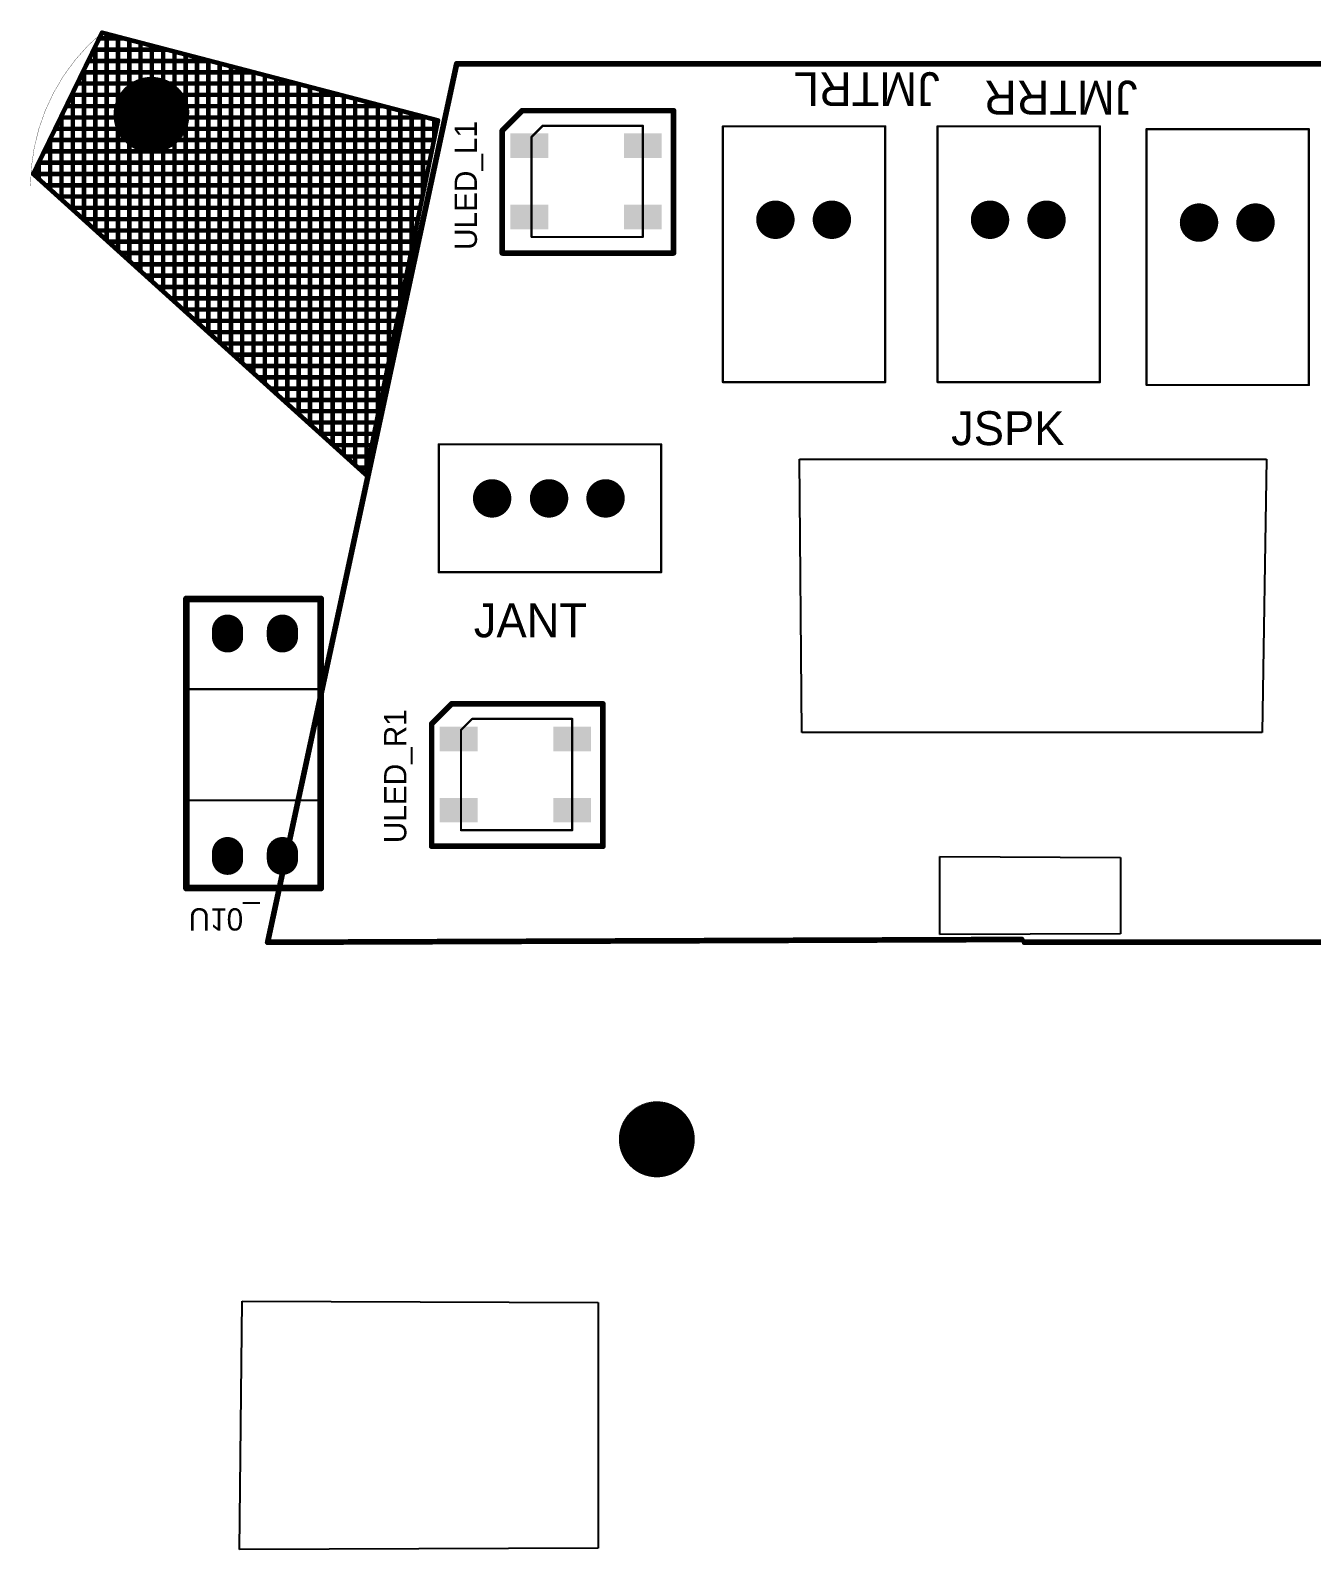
# Model space of a CAD drawing. Extents: x 27 to 297, y 27 to 322.
# Drawn here: x 206.9 to 264.5, y 177.4 to 245.7 of the extents above; entities that cross this region are included whole.
import ezdxf

# ---------------------------------------------------------------- set-up
doc = ezdxf.new("R2010")
doc.units = 0
doc.layers.get('0').update_dxf_attribs({"linetype": 'CONTINUOUS'})
for name, color, linetype in [('BOTTOMLAYER', 5, 'CONTINUOUS'), ('BOTTOMOVERLAY', 54, 'CONTINUOUS'), ('BOTTOMSOLDER', 6, 'CONTINUOUS'), ('KEEPOUTLAYER', 6, 'CONTINUOUS'), ('MECHANICAL13', 56, 'CONTINUOUS'), ('MULTILAYER', 9, 'CONTINUOUS'), ('TOPLAYER', 1, 'CONTINUOUS'), ('TOPOVERLAY', 2, 'CONTINUOUS'), ('TOPPASTE', 8, 'CONTINUOUS'), ('TOPSOLDER', 216, 'CONTINUOUS')]:
    doc.layers.add(name, color=color, linetype=linetype)

# ---------------------------------------------------------------- blocks, each defined once
blk = doc.blocks.new('S2B_XH_A_LF__SN__3')
at = {"layer": 'BOTTOMLAYER', "const_width": 0.762}
for points in [[(-0.281003, 2.44, 1), (0.480997, 2.44, 1)], [(-0.281003, -0.1, 1), (0.480997, -0.1, 1)]]:
    blk.add_lwpolyline(points, format="xyb", close=True, dxfattribs=at)
at = {"layer": 'BOTTOMSOLDER', "const_width": 0.8636}
for points in [[(-0.331803, 2.44, 1), (0.531797, 2.44, 1)], [(-0.331803, -0.1, 1), (0.531797, -0.1, 1)]]:
    blk.add_lwpolyline(points, format="xyb", close=True, dxfattribs=at)
at = {"layer": 'MULTILAYER', "const_width": 0.762}
for points in [[(-0.281003, 2.44, 1), (0.480997, 2.44, 1)], [(-0.281003, -0.1, 1), (0.480997, -0.1, 1)]]:
    blk.add_lwpolyline(points, format="xyb", close=True, dxfattribs=at)
at = {"layer": 'TOPLAYER', "const_width": 0.762}
for points in [[(-0.281003, 2.44, 1), (0.480997, 2.44, 1)], [(-0.281003, -0.1, 1), (0.480997, -0.1, 1)]]:
    blk.add_lwpolyline(points, format="xyb", close=True, dxfattribs=at)
at = {"layer": 'TOPOVERLAY', "const_width": 0.1}
for points in [[(-7.200001, 4.800001), (-7.200001, -2.5)], [(-7.200001, 4.800001), (4.299999, 4.800001)], [(4.299999, 4.800001), (4.299999, -2.5)], [(-7.200001, -2.5), (4.299999, -2.5)]]:
    blk.add_lwpolyline(points, dxfattribs=at)
at = {"layer": 'TOPOVERLAY', "const_width": 0.05}
for points in [[(-7.225, 4.800001, 1), (-7.175002, 4.800001, 1)], [(-7.225, 4.800001, 1), (-7.175002, 4.800001, 1)], [(4.275, 4.800001, 1), (4.324998, 4.800001, 1)], [(4.275, 4.800001, 1), (4.324998, 4.800001, 1)], [(-7.225, -2.5, 1), (-7.175002, -2.5, 1)], [(-7.225, -2.5, 1), (-7.175002, -2.5, 1)], [(4.275, -2.5, 1), (4.324998, -2.5, 1)], [(4.275, -2.5, 1), (4.324998, -2.5, 1)]]:
    blk.add_lwpolyline(points, format="xyb", close=True, dxfattribs=at)
at = {"layer": 'TOPSOLDER', "const_width": 0.8636}
for points in [[(-0.331803, 2.44, 1), (0.531797, 2.44, 1)], [(-0.331803, -0.1, 1), (0.531797, -0.1, 1)]]:
    blk.add_lwpolyline(points, format="xyb", close=True, dxfattribs=at)
blk = doc.blocks.new('S2B_XH_A_LF__SN__4')
at = {"layer": 'BOTTOMLAYER', "const_width": 0.762}
for points in [[(-0.281003, 2.44, 1), (0.480997, 2.44, 1)], [(-0.281003, -0.1, 1), (0.480997, -0.1, 1)]]:
    blk.add_lwpolyline(points, format="xyb", close=True, dxfattribs=at)
at = {"layer": 'BOTTOMSOLDER', "const_width": 0.8636}
for points in [[(-0.331803, 2.44, 1), (0.531797, 2.44, 1)], [(-0.331803, -0.1, 1), (0.531797, -0.1, 1)]]:
    blk.add_lwpolyline(points, format="xyb", close=True, dxfattribs=at)
at = {"layer": 'MULTILAYER', "const_width": 0.762}
for points in [[(-0.281003, 2.44, 1), (0.480997, 2.44, 1)], [(-0.281003, -0.1, 1), (0.480997, -0.1, 1)]]:
    blk.add_lwpolyline(points, format="xyb", close=True, dxfattribs=at)
at = {"layer": 'TOPLAYER', "const_width": 0.762}
for points in [[(-0.281003, 2.44, 1), (0.480997, 2.44, 1)], [(-0.281003, -0.1, 1), (0.480997, -0.1, 1)]]:
    blk.add_lwpolyline(points, format="xyb", close=True, dxfattribs=at)
at = {"layer": 'TOPOVERLAY', "const_width": 0.1}
for points in [[(-7.200001, 4.800001), (-7.200001, -2.5)], [(-7.200001, 4.800001), (4.299999, 4.800001)], [(4.299999, 4.800001), (4.299999, -2.5)], [(-7.200001, -2.5), (4.299999, -2.5)]]:
    blk.add_lwpolyline(points, dxfattribs=at)
at = {"layer": 'TOPOVERLAY', "const_width": 0.05}
for points in [[(-7.225, 4.800001, 1), (-7.175002, 4.800001, 1)], [(-7.225, 4.800001, 1), (-7.175002, 4.800001, 1)], [(4.275, 4.800001, 1), (4.324998, 4.800001, 1)], [(4.275, 4.800001, 1), (4.324998, 4.800001, 1)], [(-7.225, -2.5, 1), (-7.175002, -2.5, 1)], [(-7.225, -2.5, 1), (-7.175002, -2.5, 1)], [(4.275, -2.5, 1), (4.324998, -2.5, 1)], [(4.275, -2.5, 1), (4.324998, -2.5, 1)]]:
    blk.add_lwpolyline(points, format="xyb", close=True, dxfattribs=at)
at = {"layer": 'TOPSOLDER', "const_width": 0.8636}
for points in [[(-0.331803, 2.44, 1), (0.531797, 2.44, 1)], [(-0.331803, -0.1, 1), (0.531797, -0.1, 1)]]:
    blk.add_lwpolyline(points, format="xyb", close=True, dxfattribs=at)
blk = doc.blocks.new('B3B_XH_2_5')
at = {"layer": 'BOTTOMLAYER', "const_width": 0.762}
for points in [[(-0.360997, 0.700001, 1), (0.401002, 0.700001, 1)], [(-0.360997, -1.859999, 1), (0.401002, -1.859999, 1)], [(-0.360997, -4.399999, 1), (0.401002, -4.399999, 1)]]:
    blk.add_lwpolyline(points, format="xyb", close=True, dxfattribs=at)
at = {"layer": 'BOTTOMSOLDER', "const_width": 0.8636}
for points in [[(-0.411797, 0.700001, 1), (0.451802, 0.700001, 1)], [(-0.411797, -1.859999, 1), (0.451802, -1.859999, 1)], [(-0.411797, -4.399999, 1), (0.451802, -4.399999, 1)]]:
    blk.add_lwpolyline(points, format="xyb", close=True, dxfattribs=at)
at = {"layer": 'MULTILAYER', "const_width": 0.762}
for points in [[(-0.360997, 0.700001, 1), (0.401002, 0.700001, 1)], [(-0.360997, -1.859999, 1), (0.401002, -1.859999, 1)], [(-0.360997, -4.399999, 1), (0.401002, -4.399999, 1)]]:
    blk.add_lwpolyline(points, format="xyb", close=True, dxfattribs=at)
at = {"layer": 'TOPLAYER', "const_width": 0.762}
for points in [[(-0.360997, 0.700001, 1), (0.401002, 0.700001, 1)], [(-0.360997, -1.859999, 1), (0.401002, -1.859999, 1)], [(-0.360997, -4.399999, 1), (0.401002, -4.399999, 1)]]:
    blk.add_lwpolyline(points, format="xyb", close=True, dxfattribs=at)
at = {"layer": 'TOPOVERLAY', "const_width": 0.1}
for points in [[(-3.299998, 3.099999), (2.450003, 3.099999)], [(-3.299998, 3.099999), (-3.299998, -6.899999)], [(2.450003, 3.099999), (2.450003, -6.899999)], [(-3.299998, -6.899999), (2.450003, -6.899999)]]:
    blk.add_lwpolyline(points, dxfattribs=at)
at = {"layer": 'TOPOVERLAY', "const_width": 0.05}
for points in [[(-3.324997, 3.099999, 1), (-3.275, 3.099999, 1)], [(-3.324997, 3.099999, 1), (-3.275, 3.099999, 1)], [(2.425004, 3.099999, 1), (2.475001, 3.099999, 1)], [(2.425004, 3.099999, 1), (2.475001, 3.099999, 1)], [(-3.324997, -6.899999, 1), (-3.275, -6.899999, 1)], [(-3.324997, -6.899999, 1), (-3.275, -6.899999, 1)], [(2.425004, -6.899999, 1), (2.475001, -6.899999, 1)], [(2.425004, -6.899999, 1), (2.475001, -6.899999, 1)]]:
    blk.add_lwpolyline(points, format="xyb", close=True, dxfattribs=at)
at = {"layer": 'TOPSOLDER', "const_width": 0.8636}
for points in [[(-0.411797, 0.700001, 1), (0.451802, 0.700001, 1)], [(-0.411797, -1.859999, 1), (0.451802, -1.859999, 1)], [(-0.411797, -4.399999, 1), (0.451802, -4.399999, 1)]]:
    blk.add_lwpolyline(points, format="xyb", close=True, dxfattribs=at)
blk = doc.blocks.new('S2B_XH_A_LF__SN__8')
at = {"layer": 'BOTTOMLAYER', "const_width": 0.762}
for points in [[(-0.281003, 2.44, 1), (0.480997, 2.44, 1)], [(-0.281003, -0.1, 1), (0.480997, -0.1, 1)]]:
    blk.add_lwpolyline(points, format="xyb", close=True, dxfattribs=at)
at = {"layer": 'BOTTOMSOLDER', "const_width": 0.8636}
for points in [[(-0.331803, 2.44, 1), (0.531797, 2.44, 1)], [(-0.331803, -0.1, 1), (0.531797, -0.1, 1)]]:
    blk.add_lwpolyline(points, format="xyb", close=True, dxfattribs=at)
at = {"layer": 'MULTILAYER', "const_width": 0.762}
for points in [[(-0.281003, 2.44, 1), (0.480997, 2.44, 1)], [(-0.281003, -0.1, 1), (0.480997, -0.1, 1)]]:
    blk.add_lwpolyline(points, format="xyb", close=True, dxfattribs=at)
at = {"layer": 'TOPLAYER', "const_width": 0.762}
for points in [[(-0.281003, 2.44, 1), (0.480997, 2.44, 1)], [(-0.281003, -0.1, 1), (0.480997, -0.1, 1)]]:
    blk.add_lwpolyline(points, format="xyb", close=True, dxfattribs=at)
at = {"layer": 'TOPOVERLAY', "const_width": 0.1}
for points in [[(-7.200001, 4.800001), (4.299999, 4.800001)], [(-7.200001, 4.800001), (-7.200001, -2.5)], [(4.299999, 4.800001), (4.299999, -2.5)], [(-7.200001, -2.5), (4.299999, -2.5)]]:
    blk.add_lwpolyline(points, dxfattribs=at)
at = {"layer": 'TOPOVERLAY', "const_width": 0.05}
for points in [[(-7.225, 4.800001, 1), (-7.175002, 4.800001, 1)], [(-7.225, 4.800001, 1), (-7.175002, 4.800001, 1)], [(4.275, 4.800001, 1), (4.324998, 4.800001, 1)], [(4.275, 4.800001, 1), (4.324998, 4.800001, 1)], [(-7.225, -2.5, 1), (-7.175002, -2.5, 1)], [(-7.225, -2.5, 1), (-7.175002, -2.5, 1)], [(4.275, -2.5, 1), (4.324998, -2.5, 1)], [(4.275, -2.5, 1), (4.324998, -2.5, 1)]]:
    blk.add_lwpolyline(points, format="xyb", close=True, dxfattribs=at)
at = {"layer": 'TOPSOLDER', "const_width": 0.8636}
for points in [[(-0.331803, 2.44, 1), (0.531797, 2.44, 1)], [(-0.331803, -0.1, 1), (0.531797, -0.1, 1)]]:
    blk.add_lwpolyline(points, format="xyb", close=True, dxfattribs=at)
blk = doc.blocks.new('WS2812B_10')
at = {"layer": 'MECHANICAL13', "const_width": 0.1}
for points in [[(-2.519009, 2.577998), (-2.519009, -2.421992)], [(2.481031, 2.577998), (-2.519009, 2.577998)], [(2.481031, 2.577998), (2.481031, -1.922018)], [(2.481031, -1.922018), (1.981007, -2.421992)], [(1.981007, -2.421992), (-2.519009, -2.421992)]]:
    blk.add_lwpolyline(points, dxfattribs=at)
at = {"layer": 'MECHANICAL13', "const_width": 0.05}
for points in [[(-2.544008, 2.577998, 1), (-2.494011, 2.577998, 1)], [(-2.544008, 2.577998, 1), (-2.494011, 2.577998, 1)], [(2.456033, 2.577998, 1), (2.50603, 2.577998, 1)], [(2.456033, 2.577998, 1), (2.50603, 2.577998, 1)], [(2.456033, -1.922018, 1), (2.50603, -1.922018, 1)], [(2.456033, -1.922018, 1), (2.50603, -1.922018, 1)], [(-2.544008, -2.421992, 1), (-2.494011, -2.421992, 1)], [(-2.544008, -2.421992, 1), (-2.494011, -2.421992, 1)], [(1.956008, -2.421992, 1), (2.006006, -2.421992, 1)], [(1.956008, -2.421992, 1), (2.006006, -2.421992, 1)]]:
    blk.add_lwpolyline(points, format="xyb", close=True, dxfattribs=at)
at = {"layer": 'TOPLAYER'}
for points in [[(-1.769011, 2.127974), (-3.269008, 2.127974), (-1.769011, 1.227976), (-3.269008, 1.227976)], [(3.331004, 2.127974), (1.831007, 2.127974), (3.331004, 1.227976), (1.831007, 1.227976)], [(-1.769011, -1.07202), (-3.269008, -1.07202), (-1.769011, -1.972018), (-3.269008, -1.972018)], [(3.331004, -1.07202), (1.831007, -1.07202), (3.331004, -1.972018), (1.831007, -1.972018)]]:
    blk.add_solid(points, dxfattribs=at)
at = {"layer": 'TOPOVERLAY', "const_width": 0.254}
for points in [[(3.800003, 3.300019), (-3.900007, 3.300019)], [(-3.900007, 3.300019), (-3.900007, -3.100019)], [(3.800003, 3.300019), (3.800003, -2.199996)], [(3.800003, -2.199996), (2.90003, -3.100019)], [(2.90003, -3.100019), (-3.900007, -3.100019)]]:
    blk.add_lwpolyline(points, dxfattribs=at)
at = {"layer": 'TOPOVERLAY', "const_width": 0.127}
for points in [[(-3.963507, 3.300019, 1), (-3.836507, 3.300019, 1)], [(-3.963507, 3.300019, 1), (-3.836507, 3.300019, 1)], [(3.736503, 3.300019, 1), (3.863503, 3.300019, 1)], [(3.736503, 3.300019, 1), (3.863503, 3.300019, 1)], [(3.736503, -2.199996, 1), (3.863503, -2.199996, 1)], [(3.736503, -2.199996, 1), (3.863503, -2.199996, 1)], [(-3.963507, -3.100019, 1), (-3.836507, -3.100019, 1)], [(-3.963507, -3.100019, 1), (-3.836507, -3.100019, 1)], [(2.83653, -3.100019, 1), (2.96353, -3.100019, 1)], [(2.83653, -3.100019, 1), (2.96353, -3.100019, 1)]]:
    blk.add_lwpolyline(points, format="xyb", close=True, dxfattribs=at)
at = {"layer": 'TOPPASTE'}
for points in [[(-1.769011, 2.127974), (-3.269008, 2.127974), (-1.769011, 1.227976), (-3.269008, 1.227976)], [(3.331004, 2.127974), (1.831007, 2.127974), (3.331004, 1.227976), (1.831007, 1.227976)], [(-1.769011, -1.07202), (-3.269008, -1.07202), (-1.769011, -1.972018), (-3.269008, -1.972018)], [(3.331004, -1.07202), (1.831007, -1.07202), (3.331004, -1.972018), (1.831007, -1.972018)]]:
    blk.add_solid(points, dxfattribs=at)
at = {"layer": 'TOPSOLDER'}
for points in [[(-1.667411, 2.229574), (-3.370608, 2.229574), (-1.667411, 1.126376), (-3.370608, 1.126376)], [(3.432604, 2.229574), (1.729407, 2.229574), (3.432604, 1.126376), (1.729407, 1.126376)], [(-1.667411, -0.97042), (-3.370608, -0.97042), (-1.667411, -2.073618), (-3.370608, -2.073618)], [(3.432604, -0.97042), (1.729407, -0.97042), (3.432604, -2.073618), (1.729407, -2.073618)]]:
    blk.add_solid(points, dxfattribs=at)
blk = doc.blocks.new('WS2812B_12')
at = {"layer": 'MECHANICAL13', "const_width": 0.1}
for points in [[(-2.519009, 2.577998), (-2.519009, -2.421992)], [(2.481031, 2.577998), (-2.519009, 2.577998)], [(2.481031, 2.577998), (2.481031, -1.922018)], [(2.481031, -1.922018), (1.981007, -2.421992)], [(1.981007, -2.421992), (-2.519009, -2.421992)]]:
    blk.add_lwpolyline(points, dxfattribs=at)
at = {"layer": 'MECHANICAL13', "const_width": 0.05}
for points in [[(-2.544008, 2.577998, 1), (-2.494011, 2.577998, 1)], [(-2.544008, 2.577998, 1), (-2.494011, 2.577998, 1)], [(2.456033, 2.577998, 1), (2.50603, 2.577998, 1)], [(2.456033, 2.577998, 1), (2.50603, 2.577998, 1)], [(2.456033, -1.922018, 1), (2.50603, -1.922018, 1)], [(2.456033, -1.922018, 1), (2.50603, -1.922018, 1)], [(-2.544008, -2.421992, 1), (-2.494011, -2.421992, 1)], [(-2.544008, -2.421992, 1), (-2.494011, -2.421992, 1)], [(1.956008, -2.421992, 1), (2.006006, -2.421992, 1)], [(1.956008, -2.421992, 1), (2.006006, -2.421992, 1)]]:
    blk.add_lwpolyline(points, format="xyb", close=True, dxfattribs=at)
at = {"layer": 'TOPLAYER'}
for points in [[(-1.769011, 2.127974), (-3.269008, 2.127974), (-1.769011, 1.227976), (-3.269008, 1.227976)], [(3.331004, 2.127974), (1.831007, 2.127974), (3.331004, 1.227976), (1.831007, 1.227976)], [(-1.769011, -1.07202), (-3.269008, -1.07202), (-1.769011, -1.972018), (-3.269008, -1.972018)], [(3.331004, -1.07202), (1.831007, -1.07202), (3.331004, -1.972018), (1.831007, -1.972018)]]:
    blk.add_solid(points, dxfattribs=at)
at = {"layer": 'TOPOVERLAY', "const_width": 0.254}
for points in [[(3.800003, 3.300019), (-3.900007, 3.300019)], [(-3.900007, 3.300019), (-3.900007, -3.100019)], [(3.800003, 3.300019), (3.800003, -2.199996)], [(3.800003, -2.199996), (2.90003, -3.100019)], [(2.90003, -3.100019), (-3.900007, -3.100019)]]:
    blk.add_lwpolyline(points, dxfattribs=at)
at = {"layer": 'TOPOVERLAY', "const_width": 0.127}
for points in [[(-3.963507, 3.300019, 1), (-3.836507, 3.300019, 1)], [(-3.963507, 3.300019, 1), (-3.836507, 3.300019, 1)], [(3.736503, 3.300019, 1), (3.863503, 3.300019, 1)], [(3.736503, 3.300019, 1), (3.863503, 3.300019, 1)], [(3.736503, -2.199996, 1), (3.863503, -2.199996, 1)], [(3.736503, -2.199996, 1), (3.863503, -2.199996, 1)], [(-3.963507, -3.100019, 1), (-3.836507, -3.100019, 1)], [(-3.963507, -3.100019, 1), (-3.836507, -3.100019, 1)], [(2.83653, -3.100019, 1), (2.96353, -3.100019, 1)], [(2.83653, -3.100019, 1), (2.96353, -3.100019, 1)]]:
    blk.add_lwpolyline(points, format="xyb", close=True, dxfattribs=at)
at = {"layer": 'TOPPASTE'}
for points in [[(-1.769011, 2.127974), (-3.269008, 2.127974), (-1.769011, 1.227976), (-3.269008, 1.227976)], [(3.331004, 2.127974), (1.831007, 2.127974), (3.331004, 1.227976), (1.831007, 1.227976)], [(-1.769011, -1.07202), (-3.269008, -1.07202), (-1.769011, -1.972018), (-3.269008, -1.972018)], [(3.331004, -1.07202), (1.831007, -1.07202), (3.331004, -1.972018), (1.831007, -1.972018)]]:
    blk.add_solid(points, dxfattribs=at)
at = {"layer": 'TOPSOLDER'}
for points in [[(-1.667411, 2.229574), (-3.370608, 2.229574), (-1.667411, 1.126376), (-3.370608, 1.126376)], [(3.432604, 2.229574), (1.729407, 2.229574), (3.432604, 1.126376), (1.729407, 1.126376)], [(-1.667411, -0.97042), (-3.370608, -0.97042), (-1.667411, -2.073618), (-3.370608, -2.073618)], [(3.432604, -0.97042), (1.729407, -0.97042), (3.432604, -2.073618), (1.729407, -2.073618)]]:
    blk.add_solid(points, dxfattribs=at)
blk = doc.blocks.new('ITR9608_B_15')
at = {"layer": 'BOTTOMLAYER', "const_width": 1.2}
for points in [[(-4.849965, 1.233551), (-5.149964, 1.233551)], [(5.150015, 1.233551), (4.850016, 1.233551)], [(-4.849965, -1.233449), (-5.149964, -1.233449)], [(5.150015, -1.233449), (4.850016, -1.233449)]]:
    blk.add_lwpolyline(points, dxfattribs=at)
at = {"layer": 'BOTTOMLAYER', "const_width": 0.599999}
for points in [[(-5.449964, 1.233551, 1), (-4.849965, 1.233551, 1)], [(-5.149964, 1.233551, 1), (-4.549965, 1.233551, 1)], [(4.550016, 1.233551, 1), (5.150015, 1.233551, 1)], [(4.850016, 1.233551, 1), (5.450014, 1.233551, 1)], [(-5.449964, -1.233449, 1), (-4.849965, -1.233449, 1)], [(-5.149964, -1.233449, 1), (-4.549965, -1.233449, 1)], [(4.550016, -1.233449, 1), (5.150015, -1.233449, 1)], [(4.850016, -1.233449, 1), (5.450014, -1.233449, 1)]]:
    blk.add_lwpolyline(points, format="xyb", close=True, dxfattribs=at)
at = {"layer": 'BOTTOMOVERLAY'}
for points, const_width in [([(6.445021, 2.957551), (-6.554953, 2.957551)], 0.299999), ([(-6.554953, -3.084449), (-6.554953, 2.915539)], 0.299999), ([(-2.5, -3.084449), (-2.5, 2.957551)], 0.1), ([(2.5, -3.084449), (2.5, 2.957551)], 0.1), ([(6.445021, -3.042488), (6.445021, 2.957551)], 0.299999), ([(6.445021, -3.084449), (-6.554953, -3.084449)], 0.299999)]:
    blk.add_lwpolyline(points, dxfattribs=dict(at, const_width=const_width))
for points, const_width in [([(-6.629951, 2.957551, 1), (-6.479954, 2.957551, 1)], 0.15), ([(-6.629951, 2.915539, 1), (-6.479954, 2.915539, 1)], 0.15), ([(-2.524999, 2.957551, 1), (-2.475001, 2.957551, 1)], 0.05), ([(2.475001, 2.957551, 1), (2.524999, 2.957551, 1)], 0.05), ([(6.370023, 2.957551, 1), (6.52002, 2.957551, 1)], 0.15), ([(6.370023, 2.957551, 1), (6.52002, 2.957551, 1)], 0.15), ([(-6.629951, -3.084449, 1), (-6.479954, -3.084449, 1)], 0.15), ([(-6.629951, -3.084449, 1), (-6.479954, -3.084449, 1)], 0.15), ([(-2.524999, -3.084449, 1), (-2.475001, -3.084449, 1)], 0.05), ([(2.475001, -3.084449, 1), (2.524999, -3.084449, 1)], 0.05), ([(6.370023, -3.042488, 1), (6.52002, -3.042488, 1)], 0.15), ([(6.370023, -3.084449, 1), (6.52002, -3.084449, 1)], 0.15)]:
    blk.add_lwpolyline(points, format="xyb", close=True, dxfattribs=dict(at, const_width=const_width))
at = {"layer": 'BOTTOMSOLDER', "const_width": 1.4032}
for points in [[(-4.849965, 1.233551), (-5.149964, 1.233551)], [(5.150015, 1.233551), (4.850016, 1.233551)], [(-4.849965, -1.233449), (-5.149964, -1.233449)], [(5.150015, -1.233449), (4.850016, -1.233449)]]:
    blk.add_lwpolyline(points, dxfattribs=at)
at = {"layer": 'BOTTOMSOLDER', "const_width": 0.701599}
for points in [[(-5.500764, 1.233551, 1), (-4.799165, 1.233551, 1)], [(-5.200764, 1.233551, 1), (-4.499166, 1.233551, 1)], [(4.499216, 1.233551, 1), (5.200815, 1.233551, 1)], [(4.799216, 1.233551, 1), (5.500814, 1.233551, 1)], [(-5.500764, -1.233449, 1), (-4.799165, -1.233449, 1)], [(-5.200764, -1.233449, 1), (-4.499166, -1.233449, 1)], [(4.499216, -1.233449, 1), (5.200815, -1.233449, 1)], [(4.799216, -1.233449, 1), (5.500814, -1.233449, 1)]]:
    blk.add_lwpolyline(points, format="xyb", close=True, dxfattribs=at)
at = {"layer": 'MULTILAYER', "const_width": 1.2}
for points in [[(-4.849965, 1.233551), (-5.149964, 1.233551)], [(5.150015, 1.233551), (4.850016, 1.233551)], [(-4.849965, -1.233449), (-5.149964, -1.233449)], [(5.150015, -1.233449), (4.850016, -1.233449)]]:
    blk.add_lwpolyline(points, dxfattribs=at)
at = {"layer": 'MULTILAYER', "const_width": 0.599999}
for points in [[(-5.449964, 1.233551, 1), (-4.849965, 1.233551, 1)], [(-5.149964, 1.233551, 1), (-4.549965, 1.233551, 1)], [(4.550016, 1.233551, 1), (5.150015, 1.233551, 1)], [(4.850016, 1.233551, 1), (5.450014, 1.233551, 1)], [(-5.449964, -1.233449, 1), (-4.849965, -1.233449, 1)], [(-5.149964, -1.233449, 1), (-4.549965, -1.233449, 1)], [(4.550016, -1.233449, 1), (5.150015, -1.233449, 1)], [(4.850016, -1.233449, 1), (5.450014, -1.233449, 1)]]:
    blk.add_lwpolyline(points, format="xyb", close=True, dxfattribs=at)
at = {"layer": 'TOPLAYER', "const_width": 1.2}
for points in [[(-4.849965, 1.233551), (-5.149964, 1.233551)], [(5.150015, 1.233551), (4.850016, 1.233551)], [(-4.849965, -1.233449), (-5.149964, -1.233449)], [(5.150015, -1.233449), (4.850016, -1.233449)]]:
    blk.add_lwpolyline(points, dxfattribs=at)
at = {"layer": 'TOPLAYER', "const_width": 0.599999}
for points in [[(-5.449964, 1.233551, 1), (-4.849965, 1.233551, 1)], [(-5.149964, 1.233551, 1), (-4.549965, 1.233551, 1)], [(4.550016, 1.233551, 1), (5.150015, 1.233551, 1)], [(4.850016, 1.233551, 1), (5.450014, 1.233551, 1)], [(-5.449964, -1.233449, 1), (-4.849965, -1.233449, 1)], [(-5.149964, -1.233449, 1), (-4.549965, -1.233449, 1)], [(4.550016, -1.233449, 1), (5.150015, -1.233449, 1)], [(4.850016, -1.233449, 1), (5.450014, -1.233449, 1)]]:
    blk.add_lwpolyline(points, format="xyb", close=True, dxfattribs=at)
at = {"layer": 'TOPSOLDER', "const_width": 1.4032}
for points in [[(-4.849965, 1.233551), (-5.149964, 1.233551)], [(5.150015, 1.233551), (4.850016, 1.233551)], [(-4.849965, -1.233449), (-5.149964, -1.233449)], [(5.150015, -1.233449), (4.850016, -1.233449)]]:
    blk.add_lwpolyline(points, dxfattribs=at)
at = {"layer": 'TOPSOLDER', "const_width": 0.701599}
for points in [[(-5.500764, 1.233551, 1), (-4.799165, 1.233551, 1)], [(-5.200764, 1.233551, 1), (-4.499166, 1.233551, 1)], [(4.499216, 1.233551, 1), (5.200815, 1.233551, 1)], [(4.799216, 1.233551, 1), (5.500814, 1.233551, 1)], [(-5.500764, -1.233449, 1), (-4.799165, -1.233449, 1)], [(-5.200764, -1.233449, 1), (-4.499166, -1.233449, 1)], [(4.499216, -1.233449, 1), (5.200815, -1.233449, 1)], [(4.799216, -1.233449, 1), (5.500814, -1.233449, 1)]]:
    blk.add_lwpolyline(points, format="xyb", close=True, dxfattribs=at)

msp = doc.modelspace()

# ---------------------------------------------------------------- linework, layer by layer
at = {"layer": 'BOTTOMLAYER', "const_width": 1.599999}
for points in [[(211.521139, 241.930809, 1), (213.121141, 241.930809, 1)], [(234.255663, 195.859095, 1), (235.855665, 195.859095, 1)]]:
    msp.add_lwpolyline(points, format="xyb", close=True, dxfattribs=at)
at = {"layer": 'BOTTOMSOLDER', "const_width": 1.701599}
for points in [[(211.470339, 241.930809, 1), (213.171941, 241.930809, 1)], [(234.204863, 195.859095, 1), (235.906465, 195.859095, 1)]]:
    msp.add_lwpolyline(points, format="xyb", close=True, dxfattribs=at)
at = {"layer": 'KEEPOUTLAYER', "const_width": 0.0127}
msp.add_lwpolyline([(206.888558, 238.727084, -0.221695), (210.103471, 245.621487)], format="xyb", dxfattribs=at)
at = {"layer": 'KEEPOUTLAYER'}
for points, const_width in [([(210.100296, 245.621487, 1), (210.106646, 245.621487, 1)], 0.00635), ([(214.031076, 241.925051, 1), (210.631072, 241.925051, 1)], 0.0127), ([(210.627897, 241.925051, 1), (210.634247, 241.925051, 1)], 0.00635), ([(214.027901, 241.925051, 1), (214.034251, 241.925051, 1)], 0.00635), ([(206.885383, 238.727084, 1), (206.891733, 238.727084, 1)], 0.00635), ([(236.751068, 195.869946, 1), (233.351065, 195.869946, 1)], 0.0127), ([(233.34789, 195.869946, 1), (233.35424, 195.869946, 1)], 0.00635), ([(236.747893, 195.869946, 1), (236.754243, 195.869946, 1)], 0.00635)]:
    msp.add_lwpolyline(points, format="xyb", close=True, dxfattribs=dict(at, const_width=const_width))
at = {"layer": 'MULTILAYER'}
for p, q in [((241.575793, 214.163199), (241.467996, 226.441)), ((241.467996, 226.441), (262.468004, 226.441)), ((262.468004, 226.441), (262.276793, 214.163199)), ((262.276793, 214.163199), (241.575793, 214.163199)), ((247.777, 205.079549), (247.777, 208.579568)), ((247.777, 208.579568), (255.905, 208.534)), ((255.905, 208.534), (255.905, 205.105)), ((255.905, 205.105), (247.777, 205.079549)), ((216.281, 177.419), (216.408, 188.595)), ((216.408, 188.595), (232.41, 188.5315)), ((232.41, 188.5315), (232.41, 177.4825)), ((232.41, 177.4825), (216.281, 177.419))]:
    msp.add_line(p, q, dxfattribs=at)
at = {"layer": 'MULTILAYER', "const_width": 1.599999}
for points in [[(211.521139, 241.930809, 1), (213.121141, 241.930809, 1)], [(234.255663, 195.859095, 1), (235.855665, 195.859095, 1)]]:
    msp.add_lwpolyline(points, format="xyb", close=True, dxfattribs=at)
at = {"layer": 'TOPLAYER', "const_width": 1.599999}
for points in [[(211.521139, 241.930809, 1), (213.121141, 241.930809, 1)], [(234.255663, 195.859095, 1), (235.855665, 195.859095, 1)]]:
    msp.add_lwpolyline(points, format="xyb", close=True, dxfattribs=at)
at = {"layer": 'TOPOVERLAY'}
for points, const_width in [([(207.01, 239.268), (210.103471, 245.621487)], 0.2032), ([(209.978102, 245.364), (211.089428, 245.364)], 0.2032), ([(210.103471, 245.621487), (225.213555, 241.675415)], 0.2032), ([(210.312, 236.282451), (210.312, 245.56703)], 0.2032), ([(210.82, 235.823138), (210.82, 245.434363)], 0.2032), ([(211.328, 235.363822), (211.328, 245.301696)], 0.2032), ([(211.836, 234.904506), (211.836, 245.16903)], 0.2032), ([(209.730759, 244.856), (213.034634, 244.856)], 0.2032), ([(209.804, 236.741767), (209.804, 245.006421)], 0.2032), ([(212.344, 234.445193), (212.344, 245.036363)], 0.2032), ([(212.852, 233.985877), (212.852, 244.903696)], 0.2032), ([(213.36, 233.526561), (213.36, 244.771029)], 0.2032), ([(213.868, 233.067245), (213.868, 244.638363)], 0.2032), ([(214.376, 232.607932), (214.376, 244.505696)], 0.2032), ([(209.236076, 243.84), (216.925045, 243.84)], 0.2032), ([(209.296, 237.201083), (209.296, 243.963073)], 0.2032), ([(209.483419, 244.348), (214.979839, 244.348)], 0.2032), ([(214.884, 232.148616), (214.884, 244.373029)], 0.2032), ([(215.392, 231.6893), (215.392, 244.240362)], 0.2032), ([(215.9, 231.229987), (215.9, 244.107696)], 0.2032), ([(216.408, 230.770671), (216.408, 243.975029)], 0.2032), ([(216.916, 230.311355), (216.916, 243.842362)], 0.2032), ([(217.551, 204.724), (226.052009, 244.221)], 0.254), ([(226.052009, 244.221), (276.168912, 244.221)], 0.254), ([(208.988734, 243.332), (218.870251, 243.332)], 0.2032), ([(217.424, 229.85204), (217.424, 243.709695)], 0.2032), ([(217.932, 229.392726), (217.932, 243.577029)], 0.2032), ([(218.44, 228.933411), (218.44, 243.444362)], 0.2032), ([(218.948, 228.474095), (218.948, 243.311695)], 0.2032), ([(219.456, 228.014781), (219.456, 243.179028)], 0.2032), ([(208.741394, 242.824), (220.815456, 242.824)], 0.2032), ([(208.788, 237.660398), (208.788, 242.919722)], 0.2032), ([(219.964, 227.555466), (219.964, 243.046362)], 0.2032), ([(220.472, 227.09615), (220.472, 242.913695)], 0.2032), ([(220.98, 226.636834), (220.98, 242.781028)], 0.2032), ([(221.488, 226.177521), (221.488, 242.648362)], 0.2032), ([(221.996, 225.918095), (221.996, 242.515695)], 0.2032), ([(222.504, 228.405921), (222.504, 242.383028)], 0.2032), ([(208.246708, 241.808), (224.705865, 241.808)], 0.2032), ([(208.28, 238.119712), (208.28, 241.876374)], 0.2032), ([(208.494051, 242.316), (222.760662, 242.316)], 0.2032), ([(223.012, 230.893747), (223.012, 242.250361)], 0.2032), ([(223.52, 233.381573), (223.52, 242.117695)], 0.2032), ([(224.028, 235.869401), (224.028, 241.985028)], 0.2032), ([(224.536, 238.357227), (224.536, 241.852361)], 0.2032), ([(225.044, 240.845053), (225.044, 241.719694)], 0.2032), ([(207.999368, 241.3), (225.136898, 241.3)], 0.2032), ([(221.961545, 225.749358), (225.213555, 241.675415)], 0.2032), ([(207.752025, 240.792), (225.033167, 240.792)], 0.2032), ([(207.772, 238.579028), (207.772, 240.833024)], 0.2032), ([(207.257343, 239.776), (224.825705, 239.776)], 0.2032), ([(207.264, 239.038343), (207.264, 239.789675)], 0.2032), ([(207.504683, 240.284), (224.929436, 240.284)], 0.2032), ([(207.01, 239.268), (224.721974, 239.268)], 0.2032), ([(207.01, 239.268), (221.961545, 225.749358)], 0.2032), ([(207.571845, 238.76), (224.618245, 238.76)], 0.2032), ([(208.133691, 238.252), (224.514514, 238.252)], 0.2032), ([(208.695536, 237.744), (224.410783, 237.744)], 0.2032), ([(209.257382, 237.236), (224.307052, 237.236)], 0.2032), ([(209.819227, 236.728), (224.203321, 236.728)], 0.2032), ([(210.381073, 236.22), (224.09959, 236.22)], 0.2032), ([(210.942916, 235.712), (223.995859, 235.712)], 0.2032), ([(211.504761, 235.204), (223.89213, 235.204)], 0.2032), ([(212.066607, 234.696), (223.788399, 234.696)], 0.2032), ([(212.628452, 234.188), (223.684668, 234.188)], 0.2032), ([(213.190298, 233.68), (223.580937, 233.68)], 0.2032), ([(213.752143, 233.172), (223.477206, 233.172)], 0.2032), ([(214.313988, 232.664), (223.373475, 232.664)], 0.2032), ([(214.875834, 232.156), (223.269744, 232.156)], 0.2032), ([(215.437679, 231.648), (223.166013, 231.648)], 0.2032), ([(215.999525, 231.14), (223.062284, 231.14)], 0.2032), ([(216.56137, 230.632), (222.958553, 230.632)], 0.2032), ([(217.123216, 230.124), (222.854822, 230.124)], 0.2032), ([(217.685059, 229.616), (222.751091, 229.616)], 0.2032), ([(218.246904, 229.108), (222.64736, 229.108)], 0.2032), ([(218.80875, 228.6), (222.543629, 228.6)], 0.2032), ([(219.370595, 228.092), (222.439898, 228.092)], 0.2032), ([(219.93244, 227.584), (222.336169, 227.584)], 0.2032), ([(220.494286, 227.076), (222.232438, 227.076)], 0.2032), ([(221.056131, 226.568), (222.128707, 226.568)], 0.2032), ([(221.617977, 226.06), (222.024976, 226.06)], 0.2032), ([(217.551, 204.724), (251.46, 204.851)], 0.254), ([(251.587, 204.724), (286.88315, 204.72782)], 0.254)]:
    msp.add_lwpolyline(points, dxfattribs=dict(at, const_width=const_width))
for points, const_width in [([(209.927302, 245.364, 1), (210.028902, 245.364, 1)], 0.1016), ([(210.052671, 245.621487, 1), (210.154271, 245.621487, 1)], 0.1016), ([(210.052671, 245.621487, 1), (210.154271, 245.621487, 1)], 0.1016), ([(210.2612, 245.56703, 1), (210.3628, 245.56703, 1)], 0.1016), ([(210.7692, 245.434363, 1), (210.8708, 245.434363, 1)], 0.1016), ([(211.038628, 245.364, 1), (211.140228, 245.364, 1)], 0.1016), ([(211.2772, 245.301696, 1), (211.3788, 245.301696, 1)], 0.1016), ([(211.7852, 245.16903, 1), (211.8868, 245.16903, 1)], 0.1016), ([(209.679959, 244.856, 1), (209.781559, 244.856, 1)], 0.1016), ([(209.7532, 245.006421, 1), (209.8548, 245.006421, 1)], 0.1016), ([(212.2932, 245.036363, 1), (212.3948, 245.036363, 1)], 0.1016), ([(212.8012, 244.903696, 1), (212.9028, 244.903696, 1)], 0.1016), ([(212.983834, 244.856, 1), (213.085434, 244.856, 1)], 0.1016), ([(213.3092, 244.771029, 1), (213.4108, 244.771029, 1)], 0.1016), ([(213.8172, 244.638363, 1), (213.9188, 244.638363, 1)], 0.1016), ([(214.3252, 244.505696, 1), (214.4268, 244.505696, 1)], 0.1016), ([(209.185276, 243.84, 1), (209.286876, 243.84, 1)], 0.1016), ([(209.2452, 243.963073, 1), (209.3468, 243.963073, 1)], 0.1016), ([(209.432619, 244.348, 1), (209.534219, 244.348, 1)], 0.1016), ([(214.8332, 244.373029, 1), (214.9348, 244.373029, 1)], 0.1016), ([(214.929039, 244.348, 1), (215.030639, 244.348, 1)], 0.1016), ([(215.3412, 244.240362, 1), (215.4428, 244.240362, 1)], 0.1016), ([(215.8492, 244.107696, 1), (215.9508, 244.107696, 1)], 0.1016), ([(216.3572, 243.975029, 1), (216.4588, 243.975029, 1)], 0.1016), ([(216.8652, 243.842362, 1), (216.9668, 243.842362, 1)], 0.1016), ([(216.874245, 243.84, 1), (216.975845, 243.84, 1)], 0.1016), ([(225.988509, 244.221, 1), (226.115509, 244.221, 1)], 0.127), ([(225.988509, 244.221, 1), (226.115509, 244.221, 1)], 0.127), ([(208.937934, 243.332, 1), (209.039534, 243.332, 1)], 0.1016), ([(217.3732, 243.709695, 1), (217.4748, 243.709695, 1)], 0.1016), ([(217.8812, 243.577029, 1), (217.9828, 243.577029, 1)], 0.1016), ([(218.3892, 243.444362, 1), (218.4908, 243.444362, 1)], 0.1016), ([(218.819451, 243.332, 1), (218.921051, 243.332, 1)], 0.1016), ([(218.8972, 243.311695, 1), (218.9988, 243.311695, 1)], 0.1016), ([(219.4052, 243.179028, 1), (219.5068, 243.179028, 1)], 0.1016), ([(208.690594, 242.824, 1), (208.792194, 242.824, 1)], 0.1016), ([(208.7372, 242.919722, 1), (208.8388, 242.919722, 1)], 0.1016), ([(219.9132, 243.046362, 1), (220.0148, 243.046362, 1)], 0.1016), ([(220.4212, 242.913695, 1), (220.5228, 242.913695, 1)], 0.1016), ([(220.764656, 242.824, 1), (220.866256, 242.824, 1)], 0.1016), ([(220.9292, 242.781028, 1), (221.0308, 242.781028, 1)], 0.1016), ([(221.4372, 242.648362, 1), (221.5388, 242.648362, 1)], 0.1016), ([(221.9452, 242.515695, 1), (222.0468, 242.515695, 1)], 0.1016), ([(222.4532, 242.383028, 1), (222.5548, 242.383028, 1)], 0.1016), ([(208.195908, 241.808, 1), (208.297508, 241.808, 1)], 0.1016), ([(208.2292, 241.876374, 1), (208.3308, 241.876374, 1)], 0.1016), ([(208.443251, 242.316, 1), (208.544851, 242.316, 1)], 0.1016), ([(222.709862, 242.316, 1), (222.811462, 242.316, 1)], 0.1016), ([(222.9612, 242.250361, 1), (223.0628, 242.250361, 1)], 0.1016), ([(223.4692, 242.117695, 1), (223.5708, 242.117695, 1)], 0.1016), ([(223.9772, 241.985028, 1), (224.0788, 241.985028, 1)], 0.1016), ([(224.4852, 241.852361, 1), (224.5868, 241.852361, 1)], 0.1016), ([(224.655065, 241.808, 1), (224.756665, 241.808, 1)], 0.1016), ([(224.9932, 241.719694, 1), (225.0948, 241.719694, 1)], 0.1016), ([(207.948568, 241.3, 1), (208.050168, 241.3, 1)], 0.1016), ([(225.086098, 241.3, 1), (225.187698, 241.3, 1)], 0.1016), ([(225.162755, 241.675415, 1), (225.264355, 241.675415, 1)], 0.1016), ([(225.162755, 241.675415, 1), (225.264355, 241.675415, 1)], 0.1016), ([(207.701225, 240.792, 1), (207.802825, 240.792, 1)], 0.1016), ([(207.7212, 240.833024, 1), (207.8228, 240.833024, 1)], 0.1016), ([(224.982367, 240.792, 1), (225.083967, 240.792, 1)], 0.1016), ([(224.9932, 240.845053, 1), (225.0948, 240.845053, 1)], 0.1016), ([(207.206543, 239.776, 1), (207.308143, 239.776, 1)], 0.1016), ([(207.2132, 239.789675, 1), (207.3148, 239.789675, 1)], 0.1016), ([(207.453883, 240.284, 1), (207.555483, 240.284, 1)], 0.1016), ([(224.774905, 239.776, 1), (224.876505, 239.776, 1)], 0.1016), ([(224.878636, 240.284, 1), (224.980236, 240.284, 1)], 0.1016), ([(206.9592, 239.268, 1), (207.0608, 239.268, 1)], 0.1016), ([(206.9592, 239.268, 1), (207.0608, 239.268, 1)], 0.1016), ([(206.9592, 239.268, 1), (207.0608, 239.268, 1)], 0.1016), ([(207.2132, 239.038343, 1), (207.3148, 239.038343, 1)], 0.1016), ([(224.671174, 239.268, 1), (224.772774, 239.268, 1)], 0.1016), ([(207.521045, 238.76, 1), (207.622645, 238.76, 1)], 0.1016), ([(207.7212, 238.579028, 1), (207.8228, 238.579028, 1)], 0.1016), ([(224.4852, 238.357227, 1), (224.5868, 238.357227, 1)], 0.1016), ([(224.567445, 238.76, 1), (224.669045, 238.76, 1)], 0.1016), ([(208.082891, 238.252, 1), (208.184491, 238.252, 1)], 0.1016), ([(208.2292, 238.119712, 1), (208.3308, 238.119712, 1)], 0.1016), ([(208.644736, 237.744, 1), (208.746336, 237.744, 1)], 0.1016), ([(208.7372, 237.660398, 1), (208.8388, 237.660398, 1)], 0.1016), ([(224.359983, 237.744, 1), (224.461583, 237.744, 1)], 0.1016), ([(224.463714, 238.252, 1), (224.565314, 238.252, 1)], 0.1016), ([(209.206582, 237.236, 1), (209.308182, 237.236, 1)], 0.1016), ([(209.2452, 237.201083, 1), (209.3468, 237.201083, 1)], 0.1016), ([(224.256252, 237.236, 1), (224.357852, 237.236, 1)], 0.1016), ([(209.7532, 236.741767, 1), (209.8548, 236.741767, 1)], 0.1016), ([(209.768427, 236.728, 1), (209.870027, 236.728, 1)], 0.1016), ([(210.2612, 236.282451, 1), (210.3628, 236.282451, 1)], 0.1016), ([(224.152521, 236.728, 1), (224.254121, 236.728, 1)], 0.1016), ([(210.330273, 236.22, 1), (210.431873, 236.22, 1)], 0.1016), ([(210.7692, 235.823138, 1), (210.8708, 235.823138, 1)], 0.1016), ([(210.892116, 235.712, 1), (210.993716, 235.712, 1)], 0.1016), ([(223.945059, 235.712, 1), (224.046659, 235.712, 1)], 0.1016), ([(223.9772, 235.869401, 1), (224.0788, 235.869401, 1)], 0.1016), ([(224.04879, 236.22, 1), (224.15039, 236.22, 1)], 0.1016), ([(211.2772, 235.363822, 1), (211.3788, 235.363822, 1)], 0.1016), ([(211.453961, 235.204, 1), (211.555561, 235.204, 1)], 0.1016), ([(211.7852, 234.904506, 1), (211.8868, 234.904506, 1)], 0.1016), ([(223.84133, 235.204, 1), (223.94293, 235.204, 1)], 0.1016), ([(212.015807, 234.696, 1), (212.117407, 234.696, 1)], 0.1016), ([(212.2932, 234.445193, 1), (212.3948, 234.445193, 1)], 0.1016), ([(212.577652, 234.188, 1), (212.679252, 234.188, 1)], 0.1016), ([(223.633868, 234.188, 1), (223.735468, 234.188, 1)], 0.1016), ([(223.737599, 234.696, 1), (223.839199, 234.696, 1)], 0.1016), ([(212.8012, 233.985877, 1), (212.9028, 233.985877, 1)], 0.1016), ([(213.139498, 233.68, 1), (213.241098, 233.68, 1)], 0.1016), ([(213.3092, 233.526561, 1), (213.4108, 233.526561, 1)], 0.1016), ([(223.530137, 233.68, 1), (223.631737, 233.68, 1)], 0.1016), ([(213.701343, 233.172, 1), (213.802943, 233.172, 1)], 0.1016), ([(213.8172, 233.067245, 1), (213.9188, 233.067245, 1)], 0.1016), ([(223.426406, 233.172, 1), (223.528006, 233.172, 1)], 0.1016), ([(223.4692, 233.381573, 1), (223.5708, 233.381573, 1)], 0.1016), ([(214.263188, 232.664, 1), (214.364788, 232.664, 1)], 0.1016), ([(214.3252, 232.607932, 1), (214.4268, 232.607932, 1)], 0.1016), ([(214.825034, 232.156, 1), (214.926634, 232.156, 1)], 0.1016), ([(214.8332, 232.148616, 1), (214.9348, 232.148616, 1)], 0.1016), ([(223.218944, 232.156, 1), (223.320544, 232.156, 1)], 0.1016), ([(223.322675, 232.664, 1), (223.424275, 232.664, 1)], 0.1016), ([(215.3412, 231.6893, 1), (215.4428, 231.6893, 1)], 0.1016), ([(215.386879, 231.648, 1), (215.488479, 231.648, 1)], 0.1016), ([(223.115213, 231.648, 1), (223.216813, 231.648, 1)], 0.1016), ([(215.8492, 231.229987, 1), (215.9508, 231.229987, 1)], 0.1016), ([(215.948725, 231.14, 1), (216.050325, 231.14, 1)], 0.1016), ([(216.3572, 230.770671, 1), (216.4588, 230.770671, 1)], 0.1016), ([(222.9612, 230.893747, 1), (223.0628, 230.893747, 1)], 0.1016), ([(223.011484, 231.14, 1), (223.113084, 231.14, 1)], 0.1016), ([(216.51057, 230.632, 1), (216.61217, 230.632, 1)], 0.1016), ([(216.8652, 230.311355, 1), (216.9668, 230.311355, 1)], 0.1016), ([(217.072416, 230.124, 1), (217.174016, 230.124, 1)], 0.1016), ([(222.804022, 230.124, 1), (222.905622, 230.124, 1)], 0.1016), ([(222.907753, 230.632, 1), (223.009353, 230.632, 1)], 0.1016), ([(217.3732, 229.85204, 1), (217.4748, 229.85204, 1)], 0.1016), ([(217.634259, 229.616, 1), (217.735859, 229.616, 1)], 0.1016), ([(222.700291, 229.616, 1), (222.801891, 229.616, 1)], 0.1016), ([(217.8812, 229.392726, 1), (217.9828, 229.392726, 1)], 0.1016), ([(218.196104, 229.108, 1), (218.297704, 229.108, 1)], 0.1016), ([(218.3892, 228.933411, 1), (218.4908, 228.933411, 1)], 0.1016), ([(222.59656, 229.108, 1), (222.69816, 229.108, 1)], 0.1016), ([(218.75795, 228.6, 1), (218.85955, 228.6, 1)], 0.1016), ([(218.8972, 228.474095, 1), (218.9988, 228.474095, 1)], 0.1016), ([(219.319795, 228.092, 1), (219.421395, 228.092, 1)], 0.1016), ([(222.389098, 228.092, 1), (222.490698, 228.092, 1)], 0.1016), ([(222.4532, 228.405921, 1), (222.5548, 228.405921, 1)], 0.1016), ([(222.492829, 228.6, 1), (222.594429, 228.6, 1)], 0.1016), ([(219.4052, 228.014781, 1), (219.5068, 228.014781, 1)], 0.1016), ([(219.88164, 227.584, 1), (219.98324, 227.584, 1)], 0.1016), ([(219.9132, 227.555466, 1), (220.0148, 227.555466, 1)], 0.1016), ([(222.28537, 227.584, 1), (222.386969, 227.584, 1)], 0.1016), ([(220.4212, 227.09615, 1), (220.5228, 227.09615, 1)], 0.1016), ([(220.443486, 227.076, 1), (220.545086, 227.076, 1)], 0.1016), ([(222.181638, 227.076, 1), (222.283238, 227.076, 1)], 0.1016), ([(220.9292, 226.636834, 1), (221.0308, 226.636834, 1)], 0.1016), ([(221.005331, 226.568, 1), (221.106931, 226.568, 1)], 0.1016), ([(221.4372, 226.177521, 1), (221.5388, 226.177521, 1)], 0.1016), ([(221.567177, 226.06, 1), (221.668777, 226.06, 1)], 0.1016), ([(221.974176, 226.06, 1), (222.075776, 226.06, 1)], 0.1016), ([(222.077907, 226.568, 1), (222.179507, 226.568, 1)], 0.1016), ([(221.910745, 225.749358, 1), (222.012345, 225.749358, 1)], 0.1016), ([(221.910745, 225.749358, 1), (222.012345, 225.749358, 1)], 0.1016), ([(221.9452, 225.918095, 1), (222.0468, 225.918095, 1)], 0.1016), ([(251.3965, 204.851, 1), (251.5235, 204.851, 1)], 0.127), ([(217.4875, 204.724, 1), (217.6145, 204.724, 1)], 0.127), ([(217.4875, 204.724, 1), (217.6145, 204.724, 1)], 0.127), ([(251.5235, 204.724, 1), (251.6505, 204.724, 1)], 0.127)]:
    msp.add_lwpolyline(points, format="xyb", close=True, dxfattribs=dict(at, const_width=const_width))
at = {"layer": 'TOPSOLDER', "const_width": 1.701599}
for points in [[(211.470339, 241.930809, 1), (213.171941, 241.930809, 1)], [(234.204863, 195.859095, 1), (235.906465, 195.859095, 1)]]:
    msp.add_lwpolyline(points, format="xyb", close=True, dxfattribs=at)

# ---------------------------------------------------------------- block references
for name, p, rotation in [('WS2812B_10', (231.902, 239.014), 180), ('S2B_XH_A_LF__SN__4', (242.824, 237.109), 90), ('S2B_XH_A_LF__SN__8', (252.476, 237.109), 90), ('S2B_XH_A_LF__SN__3', (261.874, 236.982), 90), ('B3B_XH_2_5', (228.346, 224.660998), 90), ('ITR9608_B_15', (216.982573, 213.606553), 270), ('WS2812B_12', (228.727, 212.344), 180)]:
    msp.add_blockref(name, p, dxfattribs=dict(rotation=rotation))

# ---------------------------------------------------------------- texts
at = {"layer": 'BOTTOMOVERLAY', "text_generation_flag": 2}
msp.add_text('U10_', height=1.000001, rotation=180, dxfattribs=at).set_placement((213.998073, 206.253253))
at = {"layer": 'TOPOVERLAY'}
for s, height, rotation, p in [('JMTRL', 1.524, 180, (247.777, 243.84)), ('JMTRR', 1.524, 180, (256.667, 243.459)), ('ULED_L1', 1.000001, 90, (226.9617, 235.851697)), ('JSPK', 1.524, 360, (248.285, 227.076)), ('JANT', 1.524, 360, (226.822, 218.437998)), ('ULED_R1', 1.000001, 90, (223.7867, 209.181697))]:
    msp.add_text(s, height=height, rotation=rotation, dxfattribs=at).set_placement(p)

doc.saveas('drawing.dxf')
